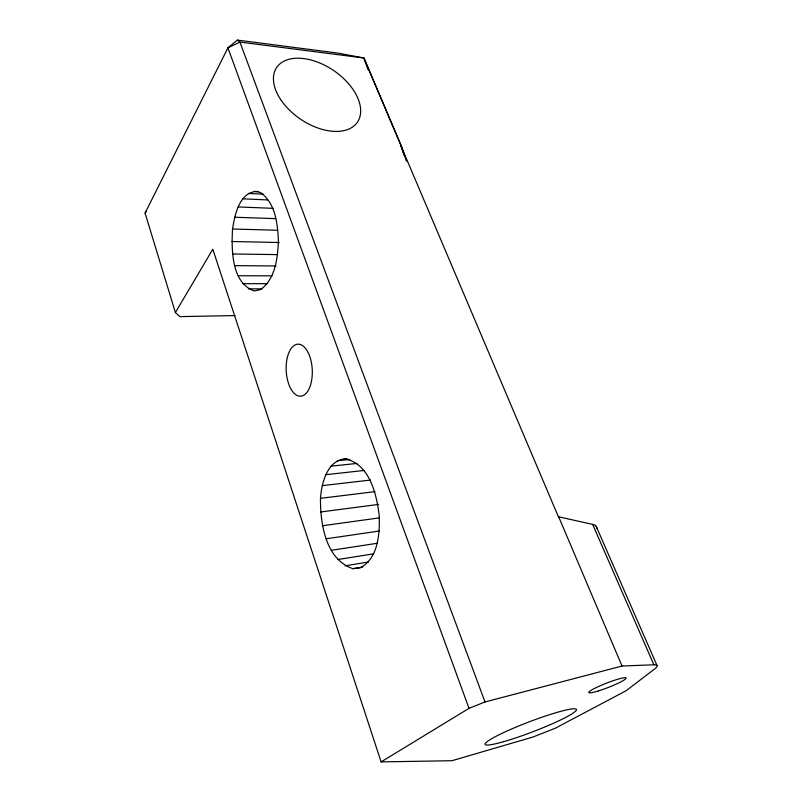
<?xml version="1.0" encoding="UTF-8"?>
<svg xmlns="http://www.w3.org/2000/svg" width="802" height="802" viewBox="0 0 802 802"><rect width="100%" height="100%" fill="white"/><g stroke="black" fill="none" stroke-linecap="round" stroke-linejoin="round"><path stroke-width="1.2" d="M254.304 191.267L260.419 192.5C275.667 203.197 277.622 224.049 278.434 241.191C277.562 258.264 275.517 278.956 260.379 289.662L254.324 290.956C231.176 282.865 231.477 249.232 232.52 229.011C234.826 214.695 239.577 191.036 258.033 191.447M344.659 458.794C369.582 463.556 376.569 494.002 379.216 515.566C379.787 533.921 378.414 557.781 360.409 567.806L352.85 568.678C325.482 559.305 320.229 523.485 320.479 498.343C321.642 482.323 327.537 459.225 347.146 458.543M234.986 315.577L179.879 316.63L175.397 312.559L145.072 213.081L227.918 47.849L237.412 40.1L338.444 53.173L363.907 57.995L401.211 145.874L406.474 161.192M175.397 312.559L212.801 249.232L381.12 761.9L451.977 760.717L533.109 736.978L555.355 728.206L626.232 690.662L652.928 670.261A53.273 6.226 -21.3 0 0 653.861 664.788L592.658 524.398L558.382 516.739L400.97 145.854L404.188 155.157M145.072 213.081L146.555 211.197M381.12 761.9L469.01 708.346L484.999 701.961L622.021 666.031L653.861 664.788M352.85 568.678L362.654 567.054M345.161 565.811L368.539 561.991M337.863 559.525L373.712 553.821M331.416 550.302L376.98 543.315M326.193 538.794L379.486 530.994M322.514 525.751L379.436 517.861M320.569 511.987L378.714 504.388M320.479 498.343L374.975 491.636M322.244 485.641L370.664 480.027M325.792 474.684L364.058 470.473M330.925 466.183L356.96 463.436M337.341 460.739L349.792 459.456M248.379 288.89L262.124 288.83M242.926 283.697L267.808 283.647M238.304 275.758L272.109 275.838M234.785 265.632L276.008 265.963M232.58 253.983L277.512 254.615M231.808 241.512L279.256 242.505M232.52 229.011L277.552 230.254M234.675 217.242L275.698 218.635M238.174 206.946L273.121 208.33M242.805 198.826L267.647 199.919M248.299 193.452L263.287 194.164M404.208 155.127L401.211 145.874L363.907 57.995L239.908 42.065L237.412 40.1M596.187 526.312L656.928 665.319M558.633 516.699L622.021 666.031M484.999 701.961L239.908 42.065L227.918 47.849L469.01 708.346M363.907 57.995L368.038 69.724M592.658 524.398A50.666 11.9 -21.8 0 1 596.748 528.328M287.367 357.361A26.055 13.032 87 0 0 300.349 396.218A26.055 13.032 87 0 0 309.953 357A26.055 13.032 87 0 0 287.367 357.361M281.342 100.531A48.772 29.423 34.1 0 0 356.599 123.297A48.772 29.423 34.1 0 0 313.221 60.641A48.772 29.423 34.1 0 0 281.342 100.531M503.706 741.66A48.882 5.283 -20.9 0 0 576.157 710.472A48.882 5.283 -20.9 0 0 512.267 728.707A48.882 5.283 -20.9 0 0 503.706 741.66M598.412 690.923A19.96 2.326 -21.3 0 0 626.071 678.071A19.96 2.326 -21.3 0 0 597.901 686.793A19.96 2.326 -21.3 0 0 598.412 690.923"/></g></svg>
